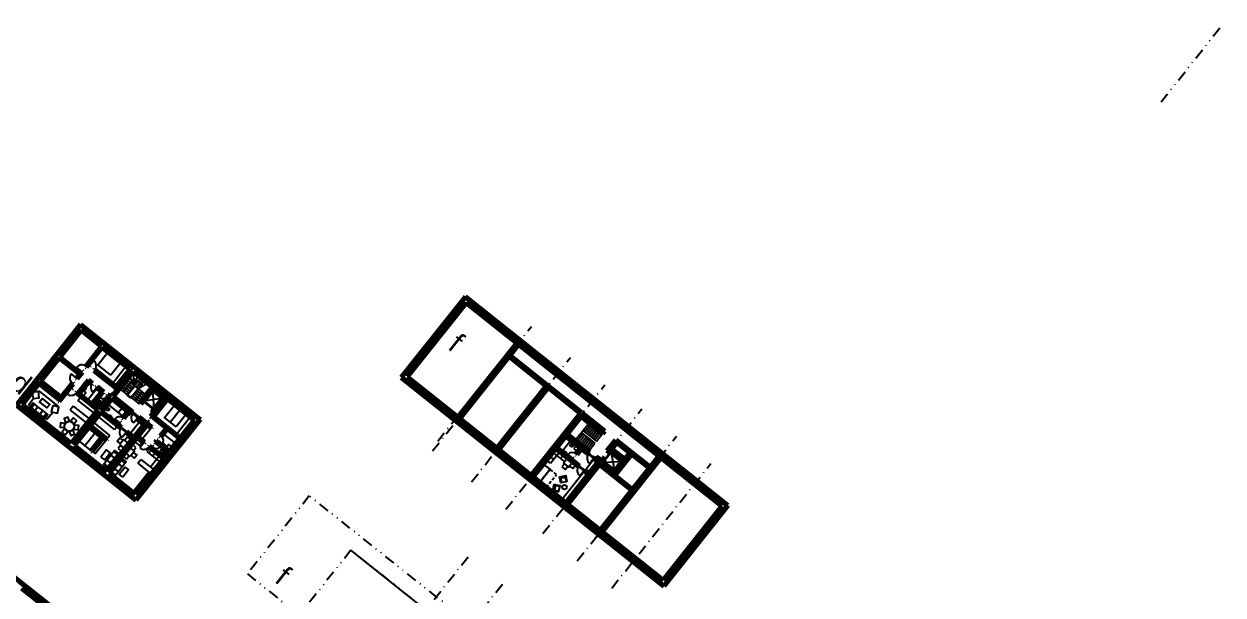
# Model space of a CAD drawing. Header units: metres. Extents: x -664657 to -643449, y -1076720 to -1062383.
# Drawn here: x -657806.3 to -657661.9, y -1067847.9 to -1067779.1 of the extents above; entities that cross this region are included whole.
import ezdxf

# ---------------------------------------------------------------- set-up
doc = ezdxf.new("R2010")
doc.units = ezdxf.units.M
doc.header["$LTSCALE"] = 0.1
for name, pattern in [('DASHDOT', [25.4, 12.7, -6.35, 0, -6.35]), ('DASHED', [19.05, 12.7, -6.35]), ('DIVIDE', [31.75, 12.7, -6.35, 0, -6.35, 0, -6.35])]:
    doc.linetypes.add(name, pattern=pattern)
doc.layers.get('0').update_dxf_attribs({"color": 8, "lineweight": 9})
for name, color, linetype in [('AA_THER_popis', 6, 'Continuous'), ('AA_THER_slabá', 4, 'Continuous'), ('AA_THER_čerchovaná', 84, 'DIVIDE')]:
    doc.layers.add(name, color=color, linetype=linetype)
doc.layers.add('AA_THER_silná', color=1, linetype='Continuous', lineweight=70)
doc.styles.get("Standard").update_dxf_attribs({"font": 'arial.ttf', "width": 0.8})

# ---------------------------------------------------------------- blocks, each defined once
blk = doc.blocks.new('CA0212B2$')
at = {"color": 0, "linetype": 'Continuous', "lineweight": -3}
for p, q in [((0, 0.17), (0.31, 0.18)), ((0, -0.17), (0, 0.17)), ((0.23, 0), (0.24, 0.06)), ((0.24, -0.06), (0.23, 0)), ((0.24, 0.06), (0.26, 0.08)), ((0.26, 0.08), (0.27, 0.11)), ((0.27, 0.11), (0.31, 0.14)), ((0.31, 0.18), (0.41, 0.18)), ((0.31, 0.14), (0.42, 0.14)), ((0.41, 0.18), (0.49, 0.17)), ((0.42, 0.14), (0.49, 0.13)), ((0.49, 0.17), (0.55, 0.13)), ((0.49, 0.13), (0.54, 0.1)), ((0.54, 0.1), (0.57, 0.05)), ((0.55, 0.13), (0.59, 0.07)), ((0.57, 0.05), (0.58, 0)), ((0.58, 0), (0.57, -0.05)), ((0.59, 0.07), (0.6, 0)), ((0.6, 0), (0.59, -0.07)), ((0.31, -0.18), (0, -0.17)), ((0.27, -0.11), (0.24, -0.06)), ((0.31, -0.14), (0.27, -0.11)), ((0.42, -0.14), (0.31, -0.14)), ((0.41, -0.18), (0.31, -0.18)), ((0.49, -0.17), (0.41, -0.18)), ((0.49, -0.13), (0.42, -0.14)), ((0.54, -0.1), (0.49, -0.13)), ((0.55, -0.13), (0.49, -0.17)), ((0.57, -0.05), (0.54, -0.1)), ((0.59, -0.07), (0.55, -0.13))]:
    blk.add_line(p, q, dxfattribs=at)
blk = doc.blocks.new('CA0336B2$')
at = {"color": 0, "lineweight": -3}
for p, q in [((-0.18, -0.19), (-0.15, 0)), ((-0.15, 0), (0, 0)), ((0.15, 0), (0, 0)), ((0.18, -0.19), (0.15, 0)), ((-0.16, -0.19), (-0.12, -0.08)), ((-0.09, -0.06), (0, -0.06)), ((0, -0.23), (-0.04, -0.23)), ((-0.04, -0.23), (0, -0.23)), ((0, -0.25), (-0.04, -0.25)), ((0.09, -0.06), (0, -0.06)), ((0.04, -0.23), (0, -0.23)), ((0, -0.23), (0.04, -0.23)), ((0, -0.25), (0.04, -0.25)), ((0.16, -0.19), (0.12, -0.08))]:
    blk.add_line(p, q, dxfattribs=at)
blk.add_circle((0, -0.09), 0.0126, dxfattribs=at)
for centre, radius, start, end in [((-0.14, -0.19), 0.036, 170.4672, 244.9424), ((-0.14, -0.19), 0.0171, 169.7937, 244.9424), ((-0.04, 0.02), 0.268, 244.9424, 270), ((-0.04, 0.02), 0.249, 244.9424, 270), ((-0.09, -0.09), 0.0315, 90, 159.9708), ((0.04, 0.02), 0.249, 270, 295.0576), ((0.04, 0.02), 0.268, 270, 295.0576), ((0.09, -0.09), 0.0315, 20.0292, 90), ((0.14, -0.19), 0.0171, 295.0576, 10.2063), ((0.14, -0.19), 0.036, 295.0576, 9.5328)]:
    blk.add_arc(centre, radius, start, end, dxfattribs=at)

msp = doc.modelspace()

# ---------------------------------------------------------------- linework, layer by layer
at = {"layer": 'AA_THER_popis'}
for p, q in [((-657760.6, -1067821.639), (-657729.291, -1067846.533)), ((-657730.777, -1067832.575), (-657729.719, -1067831.245)), ((-657730.871, -1067832.693), (-657737.656, -1067841.227))]:
    msp.add_line(p, q, dxfattribs=at)
at = {"layer": 'AA_THER_silná'}
for p, q in [((-657753.164, -1067811.965), (-657760.881, -1067821.671)), ((-657753.084, -1067812.668), (-657760.179, -1067821.591)), ((-657721.541, -1067837.108), (-657753.164, -1067811.965)), ((-657722.244, -1067837.188), (-657753.084, -1067812.668)), ((-657799.538, -1067815.285), (-657807.255, -1067824.991)), ((-657799.538, -1067815.285), (-657785.136, -1067826.736)), ((-657799.458, -1067815.987), (-657802.041, -1067819.236)), ((-657796.993, -1067817.948), (-657799.458, -1067815.987)), ((-657798.735, -1067820.139), (-657796.993, -1067817.948)), ((-657798.595, -1067820.123), (-657796.914, -1067818.01)), ((-657793.548, -1067820.686), (-657796.914, -1067818.01)), ((-657746.979, -1067817.522), (-657754.073, -1067826.445)), ((-657746.744, -1067817.709), (-657753.839, -1067826.632)), ((-657802.103, -1067819.314), (-657804.344, -1067822.132)), ((-657799.637, -1067821.274), (-657802.103, -1067819.314)), ((-657799.575, -1067821.196), (-657802.041, -1067819.236)), ((-657743.434, -1067822.704), (-657747.895, -1067819.157)), ((-657739.192, -1067825.885), (-657747.802, -1067819.039)), ((-657800.011, -1067821.744), (-657799.637, -1067821.274)), ((-657799.933, -1067821.806), (-657799.31, -1067821.024)), ((-657799.575, -1067821.196), (-657799.389, -1067820.961)), ((-657799.31, -1067821.024), (-657799.389, -1067820.961)), ((-657798.891, -1067820.335), (-657798.735, -1067820.139)), ((-657798.891, -1067820.335), (-657798.812, -1067820.397)), ((-657798.812, -1067820.397), (-657798.657, -1067820.202)), ((-657798.5, -1067820.326), (-657798.657, -1067820.202)), ((-657798.438, -1067820.248), (-657798.595, -1067820.123)), ((-657798.5, -1067820.326), (-657798.438, -1067820.248)), ((-657797.812, -1067820.746), (-657797.874, -1067820.824)), ((-657795.291, -1067822.878), (-657797.874, -1067820.824)), ((-657795.229, -1067822.799), (-657797.812, -1067820.746)), ((-657793.196, -1067820.966), (-657795.592, -1067823.98)), ((-657793.548, -1067820.686), (-657795.307, -1067822.897)), ((-657793.314, -1067820.873), (-657795.134, -1067823.162)), ((-657793.196, -1067820.966), (-657790.848, -1067822.833)), ((-657804.406, -1067822.21), (-657806.553, -1067824.911)), ((-657801.94, -1067824.171), (-657804.406, -1067822.21)), ((-657801.878, -1067824.092), (-657804.344, -1067822.132)), ((-657801.878, -1067824.092), (-657800.509, -1067822.37)), ((-657800.742, -1067822.824), (-657800.43, -1067822.433)), ((-657800.509, -1067822.37), (-657800.43, -1067822.433)), ((-657799.933, -1067821.806), (-657800.011, -1067821.744)), ((-657798.558, -1067822.005), (-657799.802, -1067823.571)), ((-657798.542, -1067822.146), (-657799.724, -1067823.633)), ((-657798.088, -1067822.379), (-657798.558, -1067822.005)), ((-657798.15, -1067822.457), (-657798.542, -1067822.146)), ((-657798.15, -1067822.457), (-657798.088, -1067822.379)), ((-657760.881, -1067821.671), (-657729.258, -1067846.814)), ((-657760.179, -1067821.591), (-657729.339, -1067846.111)), ((-657743.434, -1067822.704), (-657749.377, -1067830.179)), ((-657802.189, -1067824.484), (-657801.94, -1067824.171)), ((-657802.111, -1067824.546), (-657800.804, -1067822.902)), ((-657800.647, -1067823.027), (-657800.804, -1067822.902)), ((-657800.585, -1067822.948), (-657800.742, -1067822.824)), ((-657800.585, -1067822.948), (-657800.647, -1067823.027)), ((-657800.021, -1067823.525), (-657799.959, -1067823.446)), ((-657797.438, -1067825.578), (-657800.021, -1067823.525)), ((-657799.802, -1067823.571), (-657799.959, -1067823.446)), ((-657798.159, -1067824.878), (-657799.724, -1067823.633)), ((-657796.976, -1067823.39), (-657798.159, -1067824.878)), ((-657796.898, -1067823.453), (-657797.863, -1067824.666)), ((-657797.602, -1067822.893), (-657797.54, -1067822.814)), ((-657796.976, -1067823.39), (-657797.602, -1067822.893)), ((-657796.757, -1067823.437), (-657797.54, -1067822.814)), ((-657796.193, -1067824.013), (-657797.158, -1067825.226)), ((-657795.896, -1067824.121), (-657797.141, -1067825.687)), ((-657795.779, -1067824.215), (-657797.024, -1067825.78)), ((-657796.82, -1067823.515), (-657796.898, -1067823.453)), ((-657796.82, -1067823.515), (-657796.757, -1067823.437)), ((-657796.272, -1067823.951), (-657796.209, -1067823.872)), ((-657796.193, -1067824.013), (-657796.272, -1067823.951)), ((-657796.131, -1067823.934), (-657796.209, -1067823.872)), ((-657795.929, -1067823.68), (-657796.131, -1067823.934)), ((-657795.772, -1067823.805), (-657795.929, -1067823.68)), ((-657793.822, -1067825.77), (-657795.779, -1067824.215)), ((-657795.71, -1067823.726), (-657795.772, -1067823.805)), ((-657795.632, -1067823.789), (-657795.71, -1067823.726)), ((-657795.632, -1067823.789), (-657795.71, -1067823.886)), ((-657793.244, -1067825.847), (-657795.592, -1067823.98)), ((-657795.15, -1067823.022), (-657795.307, -1067822.897)), ((-657795.212, -1067823.1), (-657795.15, -1067823.022)), ((-657795.212, -1067823.1), (-657795.134, -1067823.162)), ((-657790.848, -1067822.833), (-657792.186, -1067824.516)), ((-657789.282, -1067824.078), (-657791.103, -1067826.367)), ((-657743.199, -1067822.891), (-657749.142, -1067830.366)), ((-657739.285, -1067826.003), (-657743.199, -1067822.891)), ((-657807.255, -1067824.991), (-657792.853, -1067836.442)), ((-657800.643, -1067829.609), (-657806.553, -1067824.911)), ((-657802.189, -1067824.484), (-657802.111, -1067824.546)), ((-657797.438, -1067825.578), (-657800.643, -1067829.609)), ((-657797.925, -1067824.744), (-657798.08, -1067824.94)), ((-657797.376, -1067825.5), (-657798.08, -1067824.94)), ((-657797.22, -1067825.304), (-657797.925, -1067824.744)), ((-657797.158, -1067825.226), (-657797.863, -1067824.666)), ((-657797.22, -1067825.304), (-657797.376, -1067825.5)), ((-657791.709, -1067824.64), (-657791.834, -1067824.796)), ((-657790.848, -1067825.324), (-657790.973, -1067825.481)), ((-657789.048, -1067824.265), (-657790.806, -1067826.476)), ((-657789.048, -1067824.265), (-657785.838, -1067826.816)), ((-657797.203, -1067825.765), (-657800.408, -1067829.796)), ((-657797.086, -1067825.858), (-657800.291, -1067829.889)), ((-657794.659, -1067827.788), (-657797.086, -1067825.858)), ((-657795.067, -1067827.336), (-657797.024, -1067825.78)), ((-657794.88, -1067827.101), (-657795.067, -1067827.336)), ((-657794.88, -1067827.101), (-657794.802, -1067827.163)), ((-657793.822, -1067825.77), (-657794.444, -1067826.553)), ((-657794.444, -1067826.553), (-657794.366, -1067826.615)), ((-657793.744, -1067825.833), (-657794.366, -1067826.615)), ((-657793.431, -1067826.082), (-657793.744, -1067825.833)), ((-657793.244, -1067825.847), (-657793.431, -1067826.082)), ((-657785.136, -1067826.736), (-657792.853, -1067836.442)), ((-657792.461, -1067826.469), (-657792.648, -1067826.704)), ((-657792.648, -1067826.704), (-657791.865, -1067827.326)), ((-657791.679, -1067827.091), (-657792.461, -1067826.469)), ((-657791.601, -1067826.994), (-657791.679, -1067827.091)), ((-657791.601, -1067826.994), (-657791.522, -1067827.056)), ((-657791.522, -1067827.056), (-657791.585, -1067827.134)), ((-657791.025, -1067826.43), (-657791.103, -1067826.367)), ((-657791.025, -1067826.43), (-657790.962, -1067826.351)), ((-657790.962, -1067826.351), (-657790.806, -1067826.476)), ((-657790.79, -1067826.456), (-657789.146, -1067827.763)), ((-657790.728, -1067826.378), (-657787.519, -1067828.93)), ((-657785.838, -1067826.816), (-657788.421, -1067830.065)), ((-657745.228, -1067833.478), (-657739.285, -1067826.003)), ((-657740.886, -1067828.498), (-657739.206, -1067826.385)), ((-657739.206, -1067826.385), (-657736.638, -1067828.426)), ((-657739.192, -1067825.885), (-657736.389, -1067828.113)), ((-657798.455, -1067827.58), (-657796.89, -1067828.825)), ((-657796.358, -1067829.12), (-657798.393, -1067827.502)), ((-657798.393, -1067827.502), (-657796.358, -1067829.12)), ((-657791.506, -1067827.356), (-657796.142, -1067833.188)), ((-657794.802, -1067827.163), (-657794.988, -1067827.398)), ((-657794.597, -1067827.709), (-657794.988, -1067827.398)), ((-657794.597, -1067827.709), (-657794.659, -1067827.788)), ((-657794.033, -1067828.285), (-657793.971, -1067828.207)), ((-657793.172, -1067828.97), (-657794.033, -1067828.285)), ((-657793.11, -1067828.892), (-657793.971, -1067828.207)), ((-657791.865, -1067827.326), (-657793.11, -1067828.892)), ((-657791.585, -1067827.134), (-657791.428, -1067827.259)), ((-657791.506, -1067827.356), (-657791.036, -1067827.73)), ((-657791.428, -1067827.259), (-657791.444, -1067827.278)), ((-657791.444, -1067827.278), (-657790.974, -1067827.652)), ((-657790.974, -1067827.652), (-657791.036, -1067827.73)), ((-657789.893, -1067828.702), (-657789.146, -1067827.763)), ((-657789.815, -1067828.765), (-657789.068, -1067827.825)), ((-657789.146, -1067827.763), (-657789.333, -1067827.998)), ((-657789.068, -1067827.825), (-657789.255, -1067828.06)), ((-657789.068, -1067827.825), (-657787.581, -1067829.008)), ((-657789.068, -1067827.825), (-657787.581, -1067829.008)), ((-657789.068, -1067827.825), (-657787.581, -1067829.008)), ((-657740.886, -1067828.498), (-657738.225, -1067830.614)), ((-657736.638, -1067828.426), (-657736.389, -1067828.113)), ((-657800.291, -1067829.889), (-657796.377, -1067833.001)), ((-657796.89, -1067828.825), (-657798.228, -1067830.508)), ((-657796.811, -1067828.887), (-657798.149, -1067830.57)), ((-657796.811, -1067828.887), (-657796.42, -1067829.198)), ((-657796.358, -1067829.12), (-657796.42, -1067829.198)), ((-657793.172, -1067828.97), (-657796.377, -1067833.001)), ((-657792.719, -1067828.883), (-657791.898, -1067829.536)), ((-657791.835, -1067829.458), (-657792.657, -1067828.804)), ((-657791.835, -1067829.458), (-657791.898, -1067829.536)), ((-657791.209, -1067829.956), (-657791.271, -1067830.034)), ((-657791.013, -1067830.111), (-657791.209, -1067829.956)), ((-657790.516, -1067829.485), (-657790.329, -1067829.25)), ((-657790.437, -1067829.547), (-657790.516, -1067829.485)), ((-657790.437, -1067829.547), (-657790.375, -1067829.469)), ((-657790.375, -1067829.469), (-657789.162, -1067830.434)), ((-657790.251, -1067829.313), (-657790.329, -1067829.25)), ((-657790.313, -1067829.391), (-657790.251, -1067829.313)), ((-657790.313, -1067829.391), (-657788.826, -1067830.573)), ((-657789.815, -1067828.765), (-657789.893, -1067828.702)), ((-657788.826, -1067830.573), (-657787.581, -1067829.008)), ((-657788.203, -1067829.791), (-657788.079, -1067829.634)), ((-657742.193, -1067830.142), (-657741.073, -1067828.733)), ((-657741.073, -1067828.733), (-657739.273, -1067830.165)), ((-657736.07, -1067830.475), (-657735.043, -1067829.184)), ((-657735.835, -1067830.662), (-657734.808, -1067829.37)), ((-657735.043, -1067829.184), (-657734.808, -1067829.37)), ((-657734.902, -1067829.488), (-657730.871, -1067832.693)), ((-657734.808, -1067829.37), (-657730.777, -1067832.575)), ((-657798.228, -1067830.508), (-657798.149, -1067830.57)), ((-657789.51, -1067831.434), (-657792.933, -1067835.739)), ((-657791.271, -1067830.034), (-657789.51, -1067831.434)), ((-657791.013, -1067830.111), (-657790.951, -1067830.033)), ((-657790.873, -1067830.095), (-657790.951, -1067830.033)), ((-657790.935, -1067830.174), (-657790.873, -1067830.095)), ((-657790.935, -1067830.174), (-657789.722, -1067831.138)), ((-657789.722, -1067831.138), (-657789.162, -1067830.434)), ((-657789.644, -1067831.2), (-657789.084, -1067830.496)), ((-657789.644, -1067831.2), (-657789.448, -1067831.356)), ((-657789.448, -1067831.356), (-657788.888, -1067830.652)), ((-657789.084, -1067830.496), (-657788.888, -1067830.652)), ((-657744.994, -1067833.664), (-657742.255, -1067830.22)), ((-657742.255, -1067830.22), (-657739.516, -1067832.399)), ((-657742.193, -1067830.142), (-657740.393, -1067831.574)), ((-657740.393, -1067831.574), (-657740.268, -1067831.417)), ((-657740.268, -1067831.417), (-657740.19, -1067831.479)), ((-657739.833, -1067830.869), (-657739.273, -1067830.165)), ((-657739.833, -1067830.869), (-657739.754, -1067830.931)), ((-657739.754, -1067830.931), (-657739.194, -1067830.227)), ((-657739.194, -1067830.227), (-657738.333, -1067830.911)), ((-657738.349, -1067830.771), (-657738.225, -1067830.614)), ((-657738.271, -1067830.833), (-657738.349, -1067830.771)), ((-657738.333, -1067830.911), (-657738.271, -1067830.833)), ((-657737.707, -1067831.409), (-657737.645, -1067831.331)), ((-657737.707, -1067831.409), (-657737.159, -1067831.845)), ((-657737.645, -1067831.331), (-657737.567, -1067831.393)), ((-657737.567, -1067831.393), (-657737.442, -1067831.237)), ((-657737.442, -1067831.237), (-657736.972, -1067831.61)), ((-657736.755, -1067831.336), (-657736.972, -1067831.61)), ((-657729.837, -1067831.151), (-657736.931, -1067840.075)), ((-657736.52, -1067831.523), (-657736.755, -1067831.336)), ((-657729.602, -1067831.338), (-657736.696, -1067840.261)), ((-657735.835, -1067830.662), (-657736.07, -1067830.475)), ((-657735.679, -1067830.786), (-657735.835, -1067830.662)), ((-657735.555, -1067830.31), (-657733.872, -1067831.648)), ((-657735.217, -1067833.58), (-657733.008, -1067830.802)), ((-657733.99, -1067831.554), (-657733.243, -1067830.615)), ((-657733.872, -1067831.648), (-657733.125, -1067830.708)), ((-657737.159, -1067831.845), (-657741.08, -1067836.776)), ((-657736.924, -1067832.032), (-657740.845, -1067836.963)), ((-657740.314, -1067831.636), (-657740.19, -1067831.479)), ((-657740.314, -1067831.636), (-657739.453, -1067832.32)), ((-657739.516, -1067832.399), (-657739.453, -1067832.32)), ((-657738.889, -1067832.896), (-657738.827, -1067832.818)), ((-657738.889, -1067832.896), (-657738.342, -1067833.332)), ((-657738.827, -1067832.818), (-657738.279, -1067833.254)), ((-657737.018, -1067832.149), (-657735.217, -1067833.58)), ((-657736.862, -1067831.953), (-657736.924, -1067832.032)), ((-657736.924, -1067832.032), (-657735.241, -1067833.37)), ((-657736.363, -1067831.647), (-657736.52, -1067831.523)), ((-657796.142, -1067833.188), (-657792.933, -1067835.739)), ((-657735.241, -1067833.37), (-657735.179, -1067833.291)), ((-657735.217, -1067833.58), (-657733.104, -1067835.261)), ((-657735.155, -1067833.502), (-657733.042, -1067835.182)), ((-657722.244, -1067837.188), (-657729.339, -1067846.111)), ((-657721.541, -1067837.108), (-657729.258, -1067846.814)), ((-657814.334, -1067840.321), (-657803.062, -1067849.283)), ((-657806.661, -1067847.061), (-657803.765, -1067849.363))]:
    msp.add_line(p, q, dxfattribs=at)
for points in [[(-657791.834, -1067824.796), (-657792.186, -1067824.516), (-657790.848, -1067822.833), (-657789.282, -1067824.078), (-657790.621, -1067825.761), (-657790.973, -1067825.481)], [(-657791.709, -1067824.64), (-657791.905, -1067824.484), (-657790.816, -1067823.114), (-657789.564, -1067824.11), (-657790.653, -1067825.48), (-657790.848, -1067825.324)], [(-657736.52, -1067831.523), (-657736.862, -1067831.953), (-657735.179, -1067833.291), (-657733.872, -1067831.648), (-657735.555, -1067830.31), (-657735.555, -1067830.31)], [(-657736.363, -1067831.647), (-657736.581, -1067831.921), (-657735.211, -1067833.01), (-657734.215, -1067831.758), (-657735.585, -1067830.669), (-657735.679, -1067830.786)]]:
    msp.add_lwpolyline(points, dxfattribs=at)
at = {"layer": 'AA_THER_slabá'}
for p, q in [((-657798.438, -1067820.248), (-657797.94, -1067819.622)), ((-657800.011, -1067821.744), (-657800.637, -1067821.246)), ((-657799.389, -1067820.961), (-657800.015, -1067820.463)), ((-657794.018, -1067820.313), (-657795.698, -1067822.426)), ((-657793.004, -1067822.652), (-657793.196, -1067820.966)), ((-657802.189, -1067824.484), (-657804.655, -1067822.523)), ((-657793.707, -1067823.537), (-657794.646, -1067822.79)), ((-657793.539, -1067823.325), (-657794.478, -1067822.579)), ((-657794.345, -1067823.375), (-657793.1, -1067821.809)), ((-657793.371, -1067823.114), (-657794.31, -1067822.367)), ((-657793.203, -1067822.903), (-657794.142, -1067822.156)), ((-657793.035, -1067822.691), (-657793.974, -1067821.945)), ((-657793.004, -1067822.652), (-657793.906, -1067823.787)), ((-657792.996, -1067822.722), (-657793.836, -1067823.779)), ((-657793.004, -1067822.652), (-657793.666, -1067821.557)), ((-657793.1, -1067821.809), (-657792.026, -1067822.663)), ((-657793.004, -1067822.652), (-657792.621, -1067821.424)), ((-657793.004, -1067822.652), (-657792.257, -1067821.713)), ((-657793.004, -1067822.652), (-657792.534, -1067823.026)), ((-657792.996, -1067822.722), (-657792.604, -1067823.034)), ((-657792.792, -1067822.82), (-657792.046, -1067821.881)), ((-657792.581, -1067822.988), (-657791.834, -1067822.049)), ((-657792.581, -1067822.988), (-657791.47, -1067822.338)), ((-657800.647, -1067823.027), (-657801.145, -1067823.653)), ((-657799.847, -1067824.43), (-657799.473, -1067823.96)), ((-657797.524, -1067822.955), (-657798.707, -1067824.442)), ((-657798.038, -1067823.44), (-657797.602, -1067822.893)), ((-657797.255, -1067824.063), (-657796.82, -1067823.515)), ((-657793.875, -1067823.748), (-657794.814, -1067823.001)), ((-657793.436, -1067824.161), (-657793.906, -1067823.787)), ((-657793.445, -1067824.09), (-657793.836, -1067823.779)), ((-657792.604, -1067823.034), (-657793.445, -1067824.09)), ((-657792.534, -1067823.026), (-657793.436, -1067824.161)), ((-657793.405, -1067824.121), (-657792.466, -1067824.868)), ((-657793.237, -1067823.91), (-657792.298, -1067824.657)), ((-657793.069, -1067823.699), (-657792.13, -1067824.446)), ((-657792.096, -1067823.438), (-657792.936, -1067824.495)), ((-657792.901, -1067823.487), (-657791.962, -1067824.234)), ((-657792.733, -1067823.276), (-657791.794, -1067824.023)), ((-657792.565, -1067823.065), (-657791.626, -1067823.812)), ((-657791.905, -1067824.484), (-657789.564, -1067824.11)), ((-657790.653, -1067825.48), (-657790.816, -1067823.114)), ((-657800.407, -1067825.134), (-657800.78, -1067825.604)), ((-657800.78, -1067825.604), (-657798.745, -1067827.222)), ((-657800.407, -1067825.134), (-657798.372, -1067826.752)), ((-657799.847, -1067824.43), (-657797.811, -1067826.048)), ((-657794.32, -1067826.397), (-657796.277, -1067824.841)), ((-657794.448, -1067825.273), (-657794.946, -1067825.899)), ((-657792.466, -1067824.868), (-657792.186, -1067824.516)), ((-657791.772, -1067824.718), (-657790.911, -1067825.402)), ((-657791.709, -1067824.64), (-657790.848, -1067825.324)), ((-657788.727, -1067827.075), (-657787.482, -1067825.509)), ((-657795.984, -1067828.651), (-657798.019, -1067827.032)), ((-657795.424, -1067827.946), (-657797.459, -1067826.328)), ((-657795.428, -1067826.665), (-657794.88, -1067827.101)), ((-657792.335, -1067826.953), (-657793.58, -1067828.518)), ((-657793.259, -1067826.026), (-657793.337, -1067825.964)), ((-657793.166, -1067825.909), (-657793.259, -1067826.026)), ((-657793.259, -1067826.026), (-657792.633, -1067826.524)), ((-657793.166, -1067825.909), (-657793.244, -1067825.847)), ((-657793.166, -1067825.909), (-657792.54, -1067826.407)), ((-657792.633, -1067826.524), (-657793.131, -1067827.15)), ((-657792.633, -1067826.524), (-657792.54, -1067826.407)), ((-657792.633, -1067826.524), (-657792.555, -1067826.586)), ((-657792.54, -1067826.407), (-657792.461, -1067826.469)), ((-657786.308, -1067826.443), (-657787.988, -1067828.556)), ((-657739.947, -1067829.245), (-657738.266, -1067827.132)), ((-657799.01, -1067829.886), (-657797.828, -1067828.398)), ((-657798.611, -1067827.776), (-657797.045, -1067829.021)), ((-657795.424, -1067827.946), (-657795.051, -1067827.476)), ((-657794.659, -1067827.788), (-657794.033, -1067828.285)), ((-657794.597, -1067827.709), (-657793.971, -1067828.207)), ((-657794.033, -1067828.285), (-657794.531, -1067828.912)), ((-657792.188, -1067829.178), (-657791.036, -1067827.73)), ((-657789.566, -1067828.452), (-657788.079, -1067829.634)), ((-657739.743, -1067829.407), (-657738.996, -1067828.468)), ((-657739.2, -1067828.306), (-657737.572, -1067829.6)), ((-657739.013, -1067828.071), (-657737.385, -1067829.366)), ((-657738.81, -1067828.233), (-657738.063, -1067827.294)), ((-657738.606, -1067828.395), (-657737.859, -1067827.455)), ((-657738.403, -1067828.556), (-657737.656, -1067827.617)), ((-657738.199, -1067828.718), (-657737.452, -1067827.779)), ((-657737.996, -1067828.88), (-657737.249, -1067827.941)), ((-657737.792, -1067829.042), (-657737.045, -1067828.103)), ((-657737.589, -1067829.204), (-657736.842, -1067828.264)), ((-657737.385, -1067829.366), (-657736.638, -1067828.426)), ((-657798.228, -1067830.508), (-657799.793, -1067829.263)), ((-657796.42, -1067829.198), (-657797.758, -1067830.881)), ((-657795.984, -1067828.651), (-657796.358, -1067829.12)), ((-657791.898, -1067829.536), (-657792.395, -1067830.162)), ((-657789.889, -1067829.983), (-657790.437, -1067829.547)), ((-657789.703, -1067829.748), (-657790.251, -1067829.313)), ((-657739.54, -1067829.569), (-657738.793, -1067828.629)), ((-657739.336, -1067829.731), (-657738.589, -1067828.791)), ((-657739.133, -1067829.892), (-657738.386, -1067828.953)), ((-657738.929, -1067830.054), (-657738.182, -1067829.115)), ((-657738.726, -1067830.216), (-657737.979, -1067829.277)), ((-657738.522, -1067830.378), (-657737.775, -1067829.439)), ((-657738.319, -1067830.54), (-657737.572, -1067829.6)), ((-657798.149, -1067830.57), (-657797.758, -1067830.881)), ((-657791.154, -1067830.127), (-657791.527, -1067830.597)), ((-657791.527, -1067830.597), (-657789.884, -1067831.904)), ((-657790.919, -1067830.314), (-657791.293, -1067830.784)), ((-657790.45, -1067830.688), (-657790.823, -1067831.157)), ((-657789.98, -1067831.061), (-657790.353, -1067831.531)), ((-657742.532, -1067831.533), (-657743.002, -1067831.16)), ((-657742.906, -1067832.003), (-657741.786, -1067830.594)), ((-657741.22, -1067831.81), (-657742.629, -1067830.69)), ((-657741.689, -1067831.437), (-657741.316, -1067830.967)), ((-657741.22, -1067831.81), (-657740.846, -1067831.341)), ((-657740.268, -1067831.417), (-657740.816, -1067830.981)), ((-657737.707, -1067831.409), (-657738.333, -1067830.911)), ((-657737.645, -1067831.331), (-657738.271, -1067830.833)), ((-657738.205, -1067832.035), (-657737.707, -1067831.409)), ((-657736.441, -1067831.585), (-657735.757, -1067830.724)), ((-657736.363, -1067831.647), (-657735.679, -1067830.786)), ((-657735.585, -1067830.669), (-657735.211, -1067833.01)), ((-657792.648, -1067832.006), (-657792.274, -1067831.536)), ((-657792.648, -1067832.006), (-657791.004, -1067833.313)), ((-657792.274, -1067831.536), (-657790.63, -1067832.843)), ((-657790.353, -1067831.531), (-657791.1, -1067832.47)), ((-657742.906, -1067832.003), (-657743.375, -1067831.629)), ((-657738.889, -1067832.896), (-657739.516, -1067832.399)), ((-657738.827, -1067832.818), (-657739.453, -1067832.32)), ((-657739.387, -1067833.523), (-657738.889, -1067832.896)), ((-657737.629, -1067831.471), (-657738.749, -1067832.88)), ((-657736.581, -1067831.921), (-657734.215, -1067831.758)), ((-657791.317, -1067833.064), (-657793.246, -1067835.491)), ((-657738.811, -1067832.959), (-657741.549, -1067836.403)), ((-657719.985, -1067879.82), (-657766.95, -1067842.479))]:
    msp.add_line(p, q, dxfattribs=at)
for points in [[(-657795.889, -1067821.38), (-657797.454, -1067820.136), (-657796.21, -1067818.57), (-657794.644, -1067819.815)], [(-657805.247, -1067824.222), (-657804.503, -1067824.124), (-657804.601, -1067823.38), (-657805.345, -1067823.479)], [(-657804.126, -1067824.216), (-657804.469, -1067824.647), (-657803.588, -1067825.347), (-657803.246, -1067824.916)], [(-657799.254, -1067824.006), (-657799.724, -1067823.633), (-657799.351, -1067823.163), (-657798.881, -1067823.537)], [(-657805.254, -1067824.73), (-657805.72, -1067825.317), (-657805.133, -1067825.784), (-657804.667, -1067825.197)], [(-657804.667, -1067825.197), (-657805.133, -1067825.784), (-657804.546, -1067826.251), (-657804.08, -1067825.664)], [(-657804.08, -1067825.664), (-657804.546, -1067826.251), (-657803.959, -1067826.717), (-657803.492, -1067826.13)], [(-657802.891, -1067825.064), (-657803.059, -1067825.795), (-657802.328, -1067825.963), (-657802.16, -1067825.232)], [(-657788.022, -1067827.635), (-657789.431, -1067826.515), (-657788.187, -1067824.949), (-657786.778, -1067826.069)], [(-657801.334, -1067827.091), (-657800.869, -1067826.908), (-657801.053, -1067826.442), (-657801.518, -1067826.626)], [(-657800.704, -1067826.932), (-657800.313, -1067827.243), (-657800.002, -1067826.852), (-657800.393, -1067826.541)], [(-657801.512, -1067827.716), (-657801.438, -1067827.222), (-657801.933, -1067827.148), (-657802.007, -1067827.642)], [(-657801.06, -1067828.183), (-657801.451, -1067827.871), (-657801.762, -1067828.263), (-657801.371, -1067828.574)], [(-657800.429, -1067828.024), (-657800.894, -1067828.207), (-657800.711, -1067828.672), (-657800.246, -1067828.489)], [(-657800.252, -1067827.399), (-657800.325, -1067827.893), (-657799.831, -1067827.967), (-657799.757, -1067827.473)], [(-657795.123, -1067829.335), (-657794.812, -1067828.944), (-657794.421, -1067829.255), (-657794.732, -1067829.646)], [(-657795.019, -1067830.248), (-657794.628, -1067830.56), (-657794.316, -1067830.168), (-657794.708, -1067829.857)], [(-657794.825, -1067829.764), (-657794.199, -1067830.262), (-657793.701, -1067829.635), (-657794.327, -1067829.137)], [(-657793.899, -1067828.839), (-657793.507, -1067829.151), (-657793.819, -1067829.542), (-657794.21, -1067829.231)], [(-657792.851, -1067830.093), (-657793.243, -1067829.782), (-657793.554, -1067830.173), (-657793.162, -1067830.484)], [(-657793.093, -1067829.352), (-657792.388, -1067829.912), (-657792.015, -1067829.443), (-657792.719, -1067828.883)], [(-657788.452, -1067830.104), (-657788.826, -1067830.573), (-657789.295, -1067830.2), (-657788.922, -1067829.73)], [(-657742.131, -1067830.064), (-657741.505, -1067830.562), (-657740.447, -1067829.231), (-657741.073, -1067828.733)], [(-657740.116, -1067830.261), (-657739.646, -1067830.634), (-657739.273, -1067830.165), (-657739.742, -1067829.791)], [(-657797.094, -1067831.273), (-657796.663, -1067831.615), (-657795.963, -1067830.735), (-657796.394, -1067830.392)], [(-657796.331, -1067831.64), (-657795.744, -1067832.106), (-657795.278, -1067831.519), (-657795.865, -1067831.052)], [(-657795.865, -1067831.052), (-657795.278, -1067831.519), (-657794.811, -1067830.932), (-657795.398, -1067830.465)], [(-657794.509, -1067832.437), (-657795.096, -1067831.97), (-657794.629, -1067831.383), (-657794.042, -1067831.85)], [(-657793.971, -1067831.502), (-657794.363, -1067831.191), (-657794.052, -1067830.799), (-657793.66, -1067831.11)], [(-657793.543, -1067831.204), (-657794.169, -1067830.706), (-657793.671, -1067830.08), (-657793.045, -1067830.578)], [(-657793.058, -1067831.397), (-657792.747, -1067831.006), (-657793.138, -1067830.695), (-657793.449, -1067831.086)], [(-657741.344, -1067831.967), (-657740.846, -1067831.341), (-657740.22, -1067831.838), (-657740.718, -1067832.465)], [(-657796.798, -1067832.227), (-657796.211, -1067832.693), (-657795.744, -1067832.106), (-657796.331, -1067831.64)], [(-657795.442, -1067833.611), (-657796.029, -1067833.145), (-657795.563, -1067832.557), (-657794.976, -1067833.024)], [(-657794.976, -1067833.024), (-657795.563, -1067832.557), (-657795.096, -1067831.97), (-657794.509, -1067832.437)], [(-657794.446, -1067833.684), (-657794.877, -1067833.342), (-657794.177, -1067832.462), (-657793.746, -1067832.804)], [(-657743.749, -1067832.099), (-657744.994, -1067833.664), (-657744.211, -1067834.287), (-657742.966, -1067832.721)], [(-657741.538, -1067832.452), (-657741.147, -1067832.763), (-657740.835, -1067832.371), (-657741.227, -1067832.06)], [(-657740.233, -1067832.658), (-657739.922, -1067832.267), (-657740.313, -1067831.956), (-657740.625, -1067832.347)], [(-657741.808, -1067833.632), (-657741.074, -1067833.477), (-657740.92, -1067834.211), (-657741.653, -1067834.366)], [(-657741.669, -1067833.807), (-657741.131, -1067833.694), (-657741.017, -1067834.232), (-657741.556, -1067834.345)], [(-657742.493, -1067834.561), (-657742.661, -1067835.292), (-657741.93, -1067835.46), (-657741.762, -1067834.729)], [(-657742.32, -1067834.703), (-657742.444, -1067835.239), (-657741.908, -1067835.363), (-657741.784, -1067834.827)]]:
    msp.add_lwpolyline(points, close=True, dxfattribs=at)
for points in [[(-657805.185, -1067824.214), (-657805.778, -1067824.96), (-657805.569, -1067825.126)], [(-657802.373, -1067825.183), (-657802.287, -1067825.075), (-657804.482, -1067823.33), (-657804.59, -1067823.466)], [(-657803.649, -1067826.006), (-657803.991, -1067826.436), (-657805.439, -1067825.285), (-657805.097, -1067824.854)], [(-657803.807, -1067826.526), (-657803.583, -1067826.705), (-657802.89, -1067825.834)], [(-657795.522, -1067830.622), (-657795.092, -1067830.964), (-657796.243, -1067832.412), (-657796.674, -1067832.07)], [(-657794.166, -1067832.007), (-657794.597, -1067831.664), (-657795.748, -1067833.112), (-657795.318, -1067833.455)]]:
    msp.add_lwpolyline(points, dxfattribs=at)
at = {"layer": 'AA_THER_slabá', "linetype": 'DASHED', "ltscale": 0.3}
msp.add_lwpolyline([(-657742.966, -1067832.721), (-657744.211, -1067834.287), (-657743.428, -1067834.909), (-657742.183, -1067833.344)], close=True, dxfattribs=at)
at = {"layer": 'AA_THER_slabá'}
for centre, radius in [((-657800.882, -1067827.557), 0.6), ((-657741.222, -1067834.894), 0.271)]:
    msp.add_circle(centre, radius, dxfattribs=at)
for centre, radius, start, end in [((-657798.438, -1067820.248), 0.8, 321.51268, 51.51268), ((-657800.011, -1067821.744), 0.8, 141.51268, 231.51268), ((-657799.389, -1067820.961), 0.8, 51.51268, 141.51268), ((-657797.602, -1067822.893), 0.7, 141.51268, 231.51268), ((-657800.647, -1067823.027), 0.8, 231.51268, 321.51268), ((-657796.82, -1067823.515), 0.7, 231.51268, 321.51268), ((-657794.88, -1067827.101), 0.7, 51.51268, 141.51268), ((-657792.633, -1067826.524), 0.8, 141.51268, 231.51268), ((-657794.033, -1067828.285), 0.8, 141.51268, 231.51268), ((-657790.437, -1067829.547), 0.7, 231.51268, 321.51268), ((-657790.251, -1067829.313), 0.7, 321.51268, 51.51268), ((-657791.898, -1067829.536), 0.8, 231.51268, 321.51268), ((-657740.268, -1067831.417), 0.7, 51.51268, 141.51268), ((-657737.707, -1067831.409), 0.8, 141.51268, 231.51268), ((-657738.889, -1067832.896), 0.8, 141.51268, 231.51268)]:
    msp.add_arc(centre, radius, start, end, dxfattribs=at)
at = {"layer": 'AA_THER_čerchovaná'}
for p, q in [((-657669.344, -1067788.469), (-657661.876, -1067779.076)), ((-657753.132, -1067812.246), (-657760.6, -1067821.639)), ((-657721.822, -1067837.14), (-657753.132, -1067812.246)), ((-657799.506, -1067815.566), (-657806.974, -1067824.959)), ((-657785.417, -1067826.768), (-657799.506, -1067815.566)), ((-657793.244, -1067820.545), (-657800.712, -1067829.938)), ((-657785.417, -1067826.768), (-657793.244, -1067820.545)), ((-657729.291, -1067846.533), (-657760.6, -1067821.639)), ((-657789.165, -1067824.171), (-657796.446, -1067833.329)), ((-657785.417, -1067826.768), (-657792.885, -1067836.161)), ((-657785.417, -1067826.768), (-657792.885, -1067836.161)), ((-657800.712, -1067829.938), (-657792.885, -1067836.161)), ((-657721.822, -1067837.14), (-657729.291, -1067846.533)), ((-657803.343, -1067849.315), (-657814.302, -1067840.602))]:
    msp.add_line(p, q, dxfattribs=at)
at = {"layer": 'AA_THER_čerchovaná', "linetype": 'DASHDOT'}
for p, q in [((-657757.126, -1067830.526), (-657745.189, -1067815.512)), ((-657752.43, -1067834.26), (-657740.492, -1067819.246)), ((-657748.281, -1067837.559), (-657736.344, -1067822.544)), ((-657743.827, -1067840.473), (-657731.889, -1067825.458)), ((-657756.496, -1067829.331), (-657754.338, -1067826.618)), ((-657739.679, -1067843.771), (-657727.741, -1067828.756)), ((-657735.53, -1067847.069), (-657723.592, -1067832.055))]:
    msp.add_line(p, q, dxfattribs=at)
at = {"layer": 'AA_THER_čerchovaná', "color": 6, "linetype": 'DASHDOT'}
for p, q in [((-657784.847, -1067883.549), (-657752.709, -1067843.127)), ((-657780.699, -1067886.847), (-657748.56, -1067846.426))]:
    msp.add_line(p, q, dxfattribs=at)
at = {"layer": 'AA_THER_čerchovaná'}
for points in [[(-657740.657, -1067860.829), (-657771.967, -1067835.935), (-657779.435, -1067845.328), (-657748.125, -1067870.222)], [(-657822.96, -1067912.927), (-657775.996, -1067950.267), (-657719.985, -1067879.82), (-657766.95, -1067842.479)]]:
    msp.add_lwpolyline(points, close=True, dxfattribs=at)

# ---------------------------------------------------------------- block references
at = {"layer": 'AA_THER_slabá', "zscale": 1.190476190475965}
for p, xscale, yscale, rotation in [((-657799.133, -1067822.889), 1.190476190552953, 1.190476190296753, 51.51267609558233), ((-657796.045, -1067826.558), 1.190476190498615, 1.190476190394936, 141.5126760988716), ((-657789.549, -1067829.998), 1.190476190535962, 1.190476190283842, 141.5126761146167), ((-657741.229, -1067830.909), 1.190476190498615, 1.190476190394936, 141.5126760988716)]:
    msp.add_blockref('CA0336B2$', p, dxfattribs=dict(at, xscale=xscale, yscale=yscale, rotation=rotation))
at = {"layer": 'AA_THER_slabá'}
for p, rotation in [((-657797.51, -1067824.946), 51.51267612365492), ((-657796.588, -1067825.232), 321.5126761226172), ((-657740.094, -1067829.511), 231.5126761176637)]:
    msp.add_blockref('CA0212B2$', p, dxfattribs=dict(at, rotation=rotation))
at = {"layer": 'AA_THER_slabá', "xscale": -1, "rotation": 321.5126760723438}
msp.add_blockref('CA0212B2$', (-657789.442, -1067830.786), dxfattribs=at)

# ---------------------------------------------------------------- texts
at = {"layer": 'AA_THER_popis'}
for s, p in [('f', (-657755.415, -1067818.143)), ('d', (-657808.243, -1067822.711)), ('f', (-657776.285, -1067846.222))]:
    msp.add_text(s, height=2.5, rotation=321.51268, dxfattribs=at).set_placement(p)

doc.saveas('drawing.dxf')
